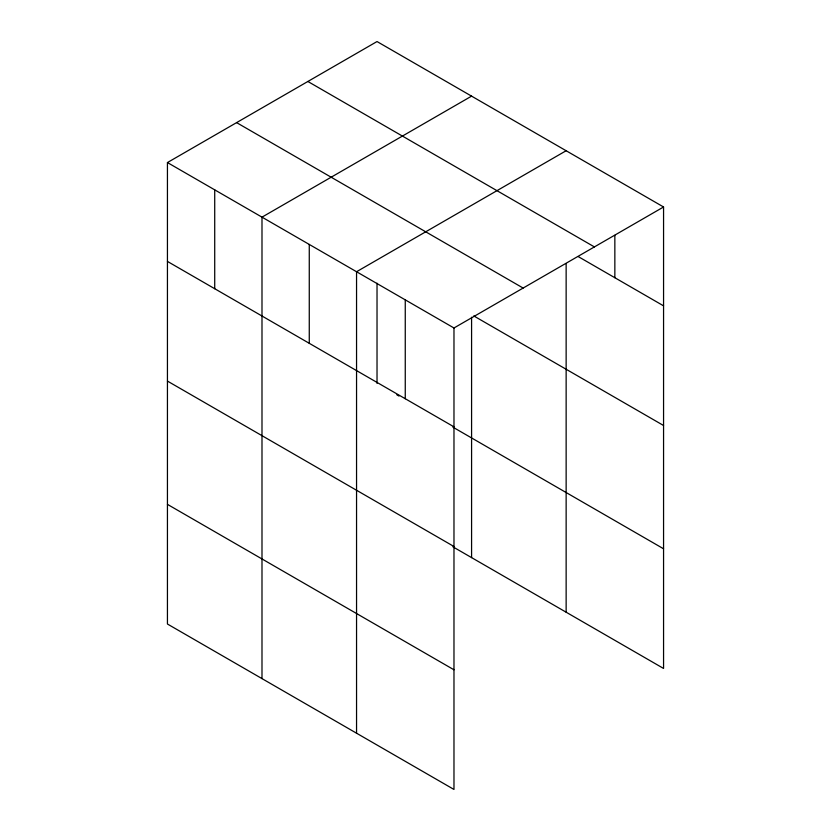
<?xml version="1.0" encoding="UTF-8"?>
<svg xmlns="http://www.w3.org/2000/svg" width="831" height="831" viewBox="0 0 831 831"><rect width="100%" height="100%" fill="white"/><g stroke="black" fill="none" stroke-linecap="round" stroke-linejoin="round"><path stroke-width="1.25" d="M167.436 162.554L453.975 327.985L453.975 789.45L167.436 624.019L167.436 162.554L377.025 41.55L663.564 206.981L663.564 668.446L452.895 546.819M566.14 263.604L566.14 612.198M471.582 96.136L261.994 217.151L261.994 678.615M566.14 150.733L356.551 271.737L356.551 733.202M453.975 327.985L663.564 206.981M307.865 81.48L594.394 246.911M578.314 256.634L663.564 305.85M236.606 122.624L523.135 288.056M473.784 315.936L663.564 425.503M167.436 261.422L453.975 426.854M396.823 394.787L399.015 396.055M452.895 427.155L663.564 548.782M167.436 381.086L453.975 546.507M167.436 504.365L453.975 669.796M614.847 235.35L614.847 277.72M471.582 317.234L471.582 557.611M405.258 299.866L405.258 398.735M377.025 283.194L377.025 383.361M309.267 244.439L309.267 343.317M214.72 189.852L214.72 288.721"/></g></svg>
